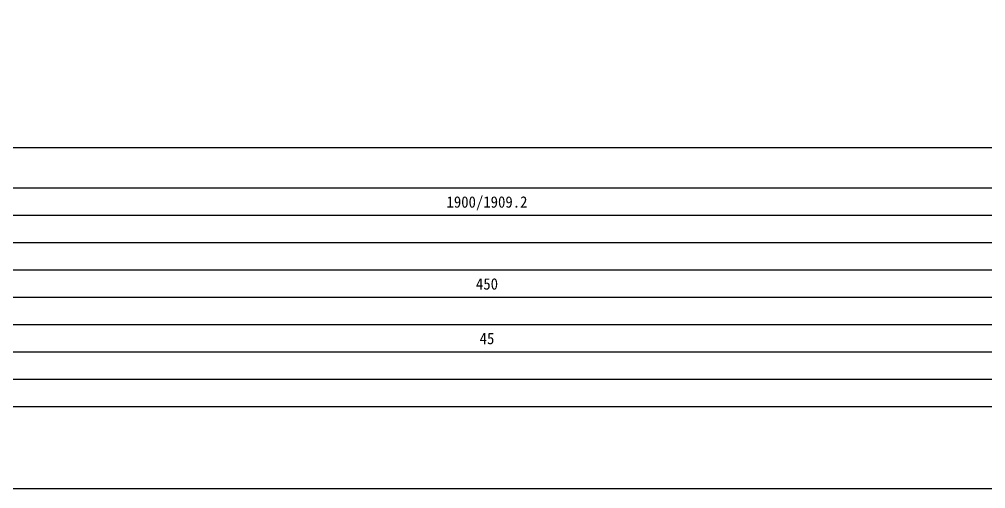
# Model space of a CAD drawing. Header units: millimetres. Extents: x 6886 to 7682, y 1103 to 1807.
# Drawn here: x 7348 to 7560.2, y 1286.9 to 1390 of the extents above; entities that cross this region are included whole.
import ezdxf
from ezdxf.enums import TextEntityAlignment as Align
from ezdxf.xclip import XClip

# ---------------------------------------------------------------- set-up
doc = ezdxf.new("R2010")
doc.units = ezdxf.units.MM
doc.header["$LTSCALE"] = 10
doc.header["$MEASUREMENT"] = 0
doc.header["$XCLIPFRAME"] = 2
for name, color, linetype in [('TT-TABL-LIN1', 4, 'Continuous'), ('TT-TABL-LIN2', 1, 'Continuous'), ('TT-TABL-TEX2', 3, 'Continuous'), ('TZ-BASE', 253, 'Continuous')]:
    doc.layers.add(name, color=color, linetype=linetype)
doc.styles.get("Standard").update_dxf_attribs({"font": 'GulimChe.ttf'})

# ---------------------------------------------------------------- blocks, each defined once
blk = doc.blocks.new('JD-GFJ6DDFJGD34XDGH')
at = {"layer": 'TZ-BASE'}
for p, q in [((373.57, -176.26), (418.71, 175)), ((474.35, -176.61), (519.53, 175)), ((575.13, -176.97), (620.35, 175)), ((80, -30.48), (700, -110.15))]:
    blk.add_line(p, q, dxfattribs=at)
blk = doc.blocks.new('JD-경부고속하선표_190503')
at = {"layer": 'TT-TABL-LIN1'}
blk.add_lwpolyline([(2, 114), (785.58, 114), (785.58, 39), (2, 39)], close=True, dxfattribs=at)
at = {"layer": 'TT-TABL-LIN2'}
for points in [[(785.58, 105), (9.33, 105)], [(785.58, 99), (9.33, 99)], [(785.58, 93), (9.33, 93)], [(785.58, 87), (9.33, 87)], [(785.58, 81), (38.33, 81)], [(785.58, 75), (9.33, 75)], [(785.58, 69), (9.33, 69)], [(785.58, 63), (9.33, 63)], [(785.58, 57), (9.33, 57)]]:
    blk.add_lwpolyline(points, dxfattribs=at)

msp = doc.modelspace()

# ---------------------------------------------------------------- block references
at = {"layer": 'TT-TABL-LIN2'}
msp.add_blockref('JD-경부고속하선표_190503', (6890.11, 1247.87), dxfattribs=at)
at = {"layer": 'TZ-BASE'}
ref = msp.add_blockref('JD-GFJ6DDFJGD34XDGH', (6972.65, 1474.18), dxfattribs=at)
XClip(ref).set_block_clipping_path([(-0.0000000017, -75.0000000122), (700.0000000016, 75.0000000037)])

# ---------------------------------------------------------------- texts
at = {"layer": 'TT-TABL-TEX2'}
for s, p in [('1900/1909.2', (7450.68, 1349.87)), ('450', (7450.68, 1331.87)), ('45', (7450.68, 1319.87))]:
    msp.add_text(s, height=2.5, dxfattribs=at).set_placement(p, align=Align.MIDDLE_CENTER)

doc.saveas('drawing.dxf')
